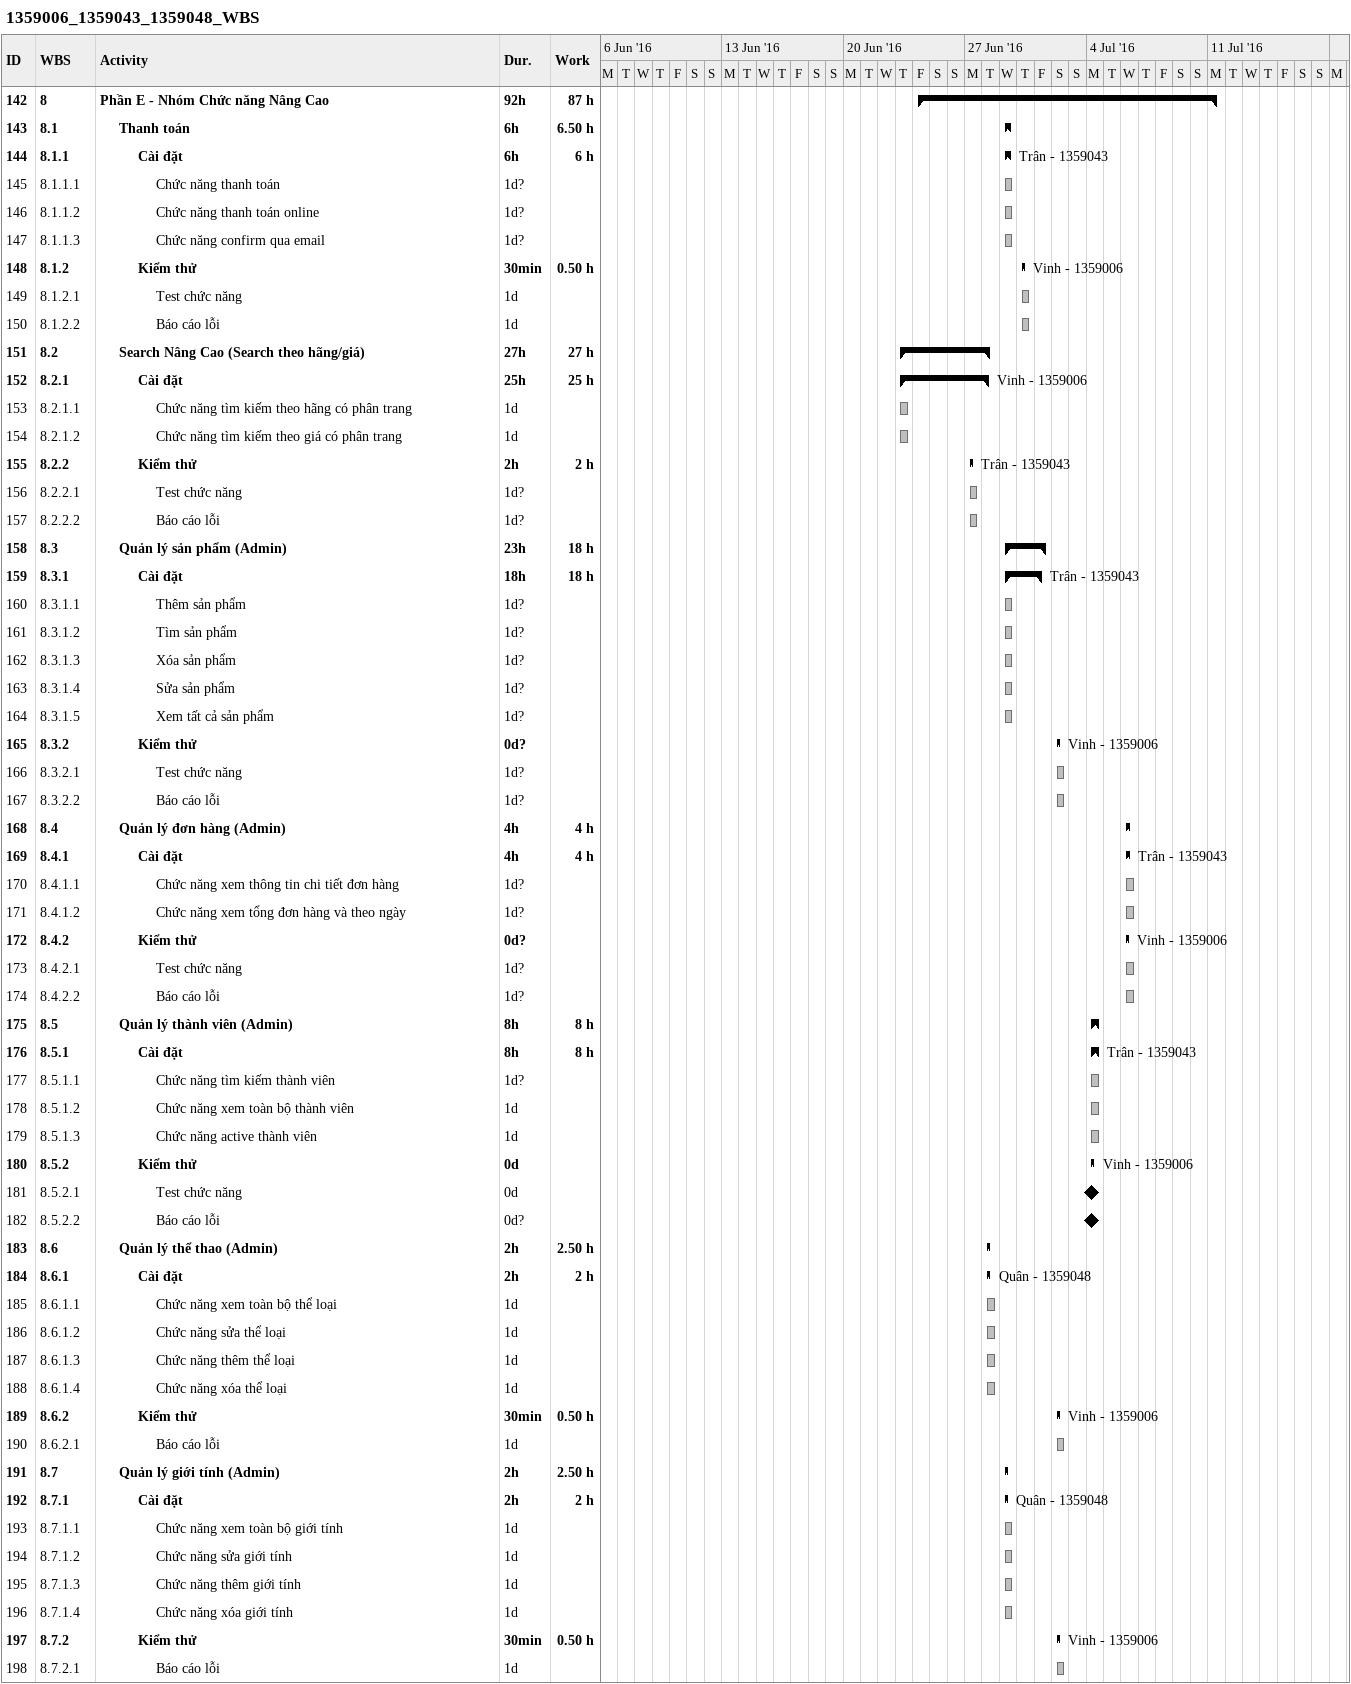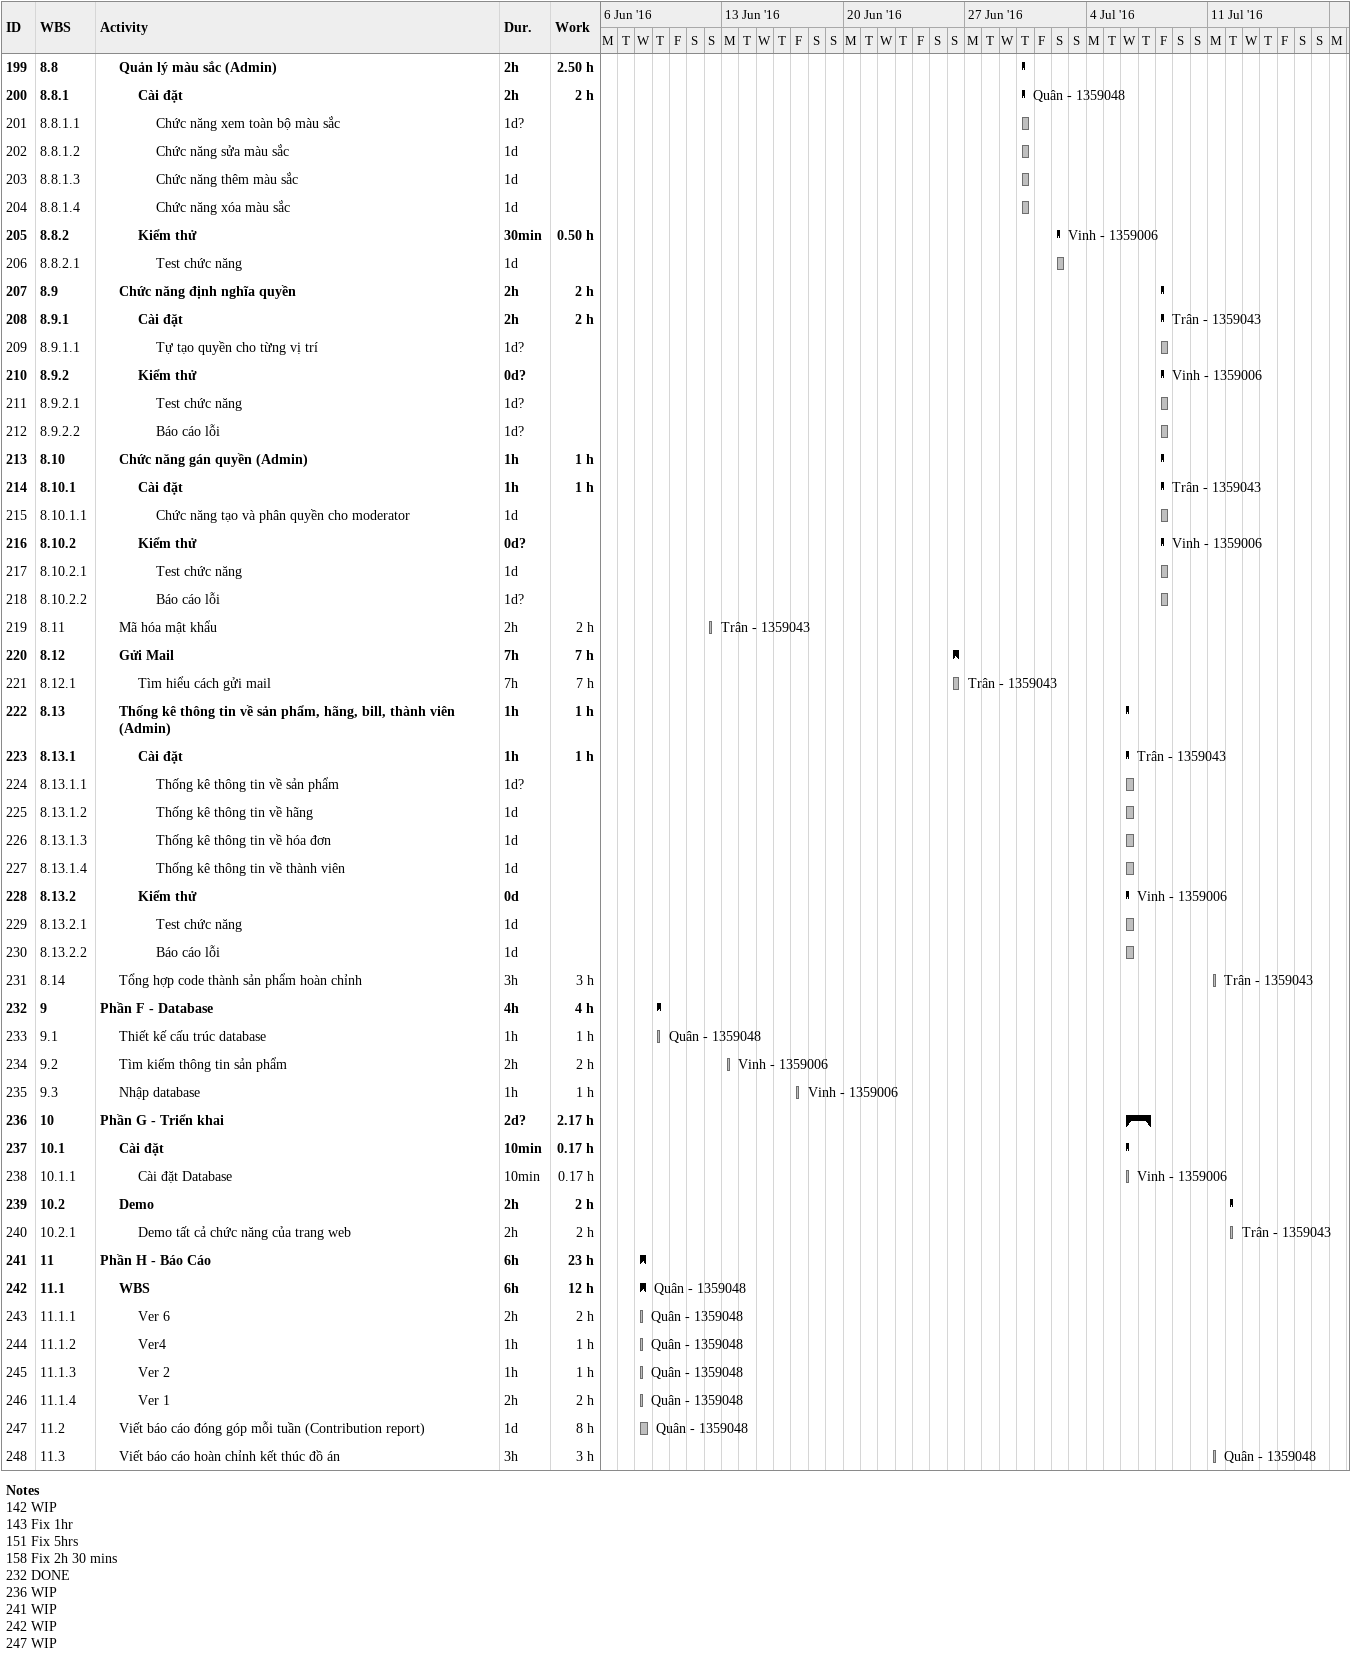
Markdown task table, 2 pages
1359006_1359043_1359048_WBS

| ID | WBS | Task | Duration | Start | Finish | Resources | Work (h) |
|---|---|---|---|---|---|---|---|
| 142 | 8 | **Phần E - Nhóm Chức năng Nâng Cao** | 92h | 2016-06-24 | 2016-07-11 |  | 87 |
| 143 | 8.1 | **Thanh toán** | 6h | 2016-06-29 | 2016-06-29 |  | 6.50 |
| 144 | 8.1.1 | **Cài đặt** | 6h | 2016-06-29 | 2016-06-29 | Trân - 1359043 | 6 |
| 145 | 8.1.1.1 | Chức năng thanh toán | 1d? | 2016-06-29 | 2016-06-29 |  |  |
| 146 | 8.1.1.2 | Chức năng thanh toán online | 1d? | 2016-06-29 | 2016-06-29 |  |  |
| 147 | 8.1.1.3 | Chức năng confirm qua email | 1d? | 2016-06-29 | 2016-06-29 |  |  |
| 148 | 8.1.2 | **Kiểm thử** | 30min | 2016-06-30 | 2016-06-30 | Vinh - 1359006 | 0.50 |
| 149 | 8.1.2.1 | Test chức năng | 1d | 2016-06-30 | 2016-06-30 |  |  |
| 150 | 8.1.2.2 | Báo cáo lỗi | 1d | 2016-06-30 | 2016-06-30 |  |  |
| 151 | 8.2 | **Search Nâng Cao (Search theo hãng/giá)** | 27h | 2016-06-23 | 2016-06-28 |  | 27 |
| 152 | 8.2.1 | **Cài đặt** | 25h | 2016-06-23 | 2016-06-28 | Vinh - 1359006 | 25 |
| 153 | 8.2.1.1 | Chức năng tìm kiếm theo hãng có phân trang | 1d | 2016-06-23 | 2016-06-23 |  |  |
| 154 | 8.2.1.2 | Chức năng tìm kiếm theo giá có phân trang | 1d | 2016-06-23 | 2016-06-23 |  |  |
| 155 | 8.2.2 | **Kiểm thử** | 2h | 2016-06-27 | 2016-06-27 | Trân - 1359043 | 2 |
| 156 | 8.2.2.1 | Test chức năng | 1d? | 2016-06-27 | 2016-06-27 |  |  |
| 157 | 8.2.2.2 | Báo cáo lỗi | 1d? | 2016-06-27 | 2016-06-27 |  |  |
| 158 | 8.3 | **Quản lý sản phẩm (Admin)** | 23h | 2016-06-29 | 2016-07-01 |  | 18 |
| 159 | 8.3.1 | **Cài đặt** | 18h | 2016-06-29 | 2016-07-01 | Trân - 1359043 | 18 |
| 160 | 8.3.1.1 | Thêm sản phẩm | 1d? | 2016-06-29 | 2016-06-29 |  |  |
| 161 | 8.3.1.2 | Tìm sản phẩm | 1d? | 2016-06-29 | 2016-06-29 |  |  |
| 162 | 8.3.1.3 | Xóa sản phẩm | 1d? | 2016-06-29 | 2016-06-29 |  |  |
| 163 | 8.3.1.4 | Sửa sản phẩm | 1d? | 2016-06-29 | 2016-06-29 |  |  |
| 164 | 8.3.1.5 | Xem tất cả sản phẩm | 1d? | 2016-06-29 | 2016-06-29 |  |  |
| 165 | 8.3.2 | **Kiểm thử** | 0d? | 2016-07-02 | 2016-07-02 | Vinh - 1359006 |  |
| 166 | 8.3.2.1 | Test chức năng | 1d? | 2016-07-02 | 2016-07-02 |  |  |
| 167 | 8.3.2.2 | Báo cáo lỗi | 1d? | 2016-07-02 | 2016-07-02 |  |  |
| 168 | 8.4 | **Quản lý đơn hàng (Admin)** | 4h | 2016-07-06 | 2016-07-06 |  | 4 |
| 169 | 8.4.1 | **Cài đặt** | 4h | 2016-07-06 | 2016-07-06 | Trân - 1359043 | 4 |
| 170 | 8.4.1.1 | Chức năng xem thông tin chi tiết đơn hàng | 1d? | 2016-07-06 | 2016-07-06 |  |  |
| 171 | 8.4.1.2 | Chức năng xem tổng đơn hàng và theo ngày | 1d? | 2016-07-06 | 2016-07-06 |  |  |
| 172 | 8.4.2 | **Kiểm thử** | 0d? | 2016-07-06 | 2016-07-06 | Vinh - 1359006 |  |
| 173 | 8.4.2.1 | Test chức năng | 1d? | 2016-07-06 | 2016-07-06 |  |  |
| 174 | 8.4.2.2 | Báo cáo lỗi | 1d? | 2016-07-06 | 2016-07-06 |  |  |
| 175 | 8.5 | **Quản lý thành viên (Admin)** | 8h | 2016-07-04 | 2016-07-04 |  | 8 |
| 176 | 8.5.1 | **Cài đặt** | 8h | 2016-07-04 | 2016-07-04 | Trân - 1359043 | 8 |
| 177 | 8.5.1.1 | Chức năng tìm kiếm thành viên | 1d? | 2016-07-04 | 2016-07-04 |  |  |
| 178 | 8.5.1.2 | Chức năng xem toàn bộ thành viên | 1d | 2016-07-04 | 2016-07-04 |  |  |
| 179 | 8.5.1.3 | Chức năng active thành viên | 1d | 2016-07-04 | 2016-07-04 |  |  |
| 180 | 8.5.2 | **Kiểm thử** | 0d | 2016-07-04 | 2016-07-04 | Vinh - 1359006 |  |
| 181 | 8.5.2.1 | Test chức năng | 0d | 2016-07-04 | 2016-07-04 |  |  |
| 182 | 8.5.2.2 | Báo cáo lỗi | 0d? | 2016-07-04 | 2016-07-04 |  |  |
| 183 | 8.6 | **Quản lý thể thao (Admin)** | 2h | 2016-06-28 | 2016-06-28 |  | 2.50 |
| 184 | 8.6.1 | **Cài đặt** | 2h | 2016-06-28 | 2016-06-28 | Quân - 1359048 | 2 |
| 185 | 8.6.1.1 | Chức năng xem toàn bộ thể loại | 1d | 2016-06-28 | 2016-06-28 |  |  |
| 186 | 8.6.1.2 | Chức năng sửa thể loại | 1d | 2016-06-28 | 2016-06-28 |  |  |
| 187 | 8.6.1.3 | Chức năng thêm thể loại | 1d | 2016-06-28 | 2016-06-28 |  |  |
| 188 | 8.6.1.4 | Chức năng xóa thể loại | 1d | 2016-06-28 | 2016-06-28 |  |  |
| 189 | 8.6.2 | **Kiểm thử** | 30min | 2016-07-02 | 2016-07-02 | Vinh - 1359006 | 0.50 |
| 190 | 8.6.2.1 | Báo cáo lỗi | 1d | 2016-07-02 | 2016-07-02 |  |  |
| 191 | 8.7 | **Quản lý giới tính (Admin)** | 2h | 2016-06-29 | 2016-06-29 |  | 2.50 |
| 192 | 8.7.1 | **Cài đặt** | 2h | 2016-06-29 | 2016-06-29 | Quân - 1359048 | 2 |
| 193 | 8.7.1.1 | Chức năng xem toàn bộ giới tính | 1d | 2016-06-29 | 2016-06-29 |  |  |
| 194 | 8.7.1.2 | Chức năng sửa giới tính | 1d | 2016-06-29 | 2016-06-29 |  |  |
| 195 | 8.7.1.3 | Chức năng thêm giới tính | 1d | 2016-06-29 | 2016-06-29 |  |  |
| 196 | 8.7.1.4 | Chức năng xóa giới tính | 1d | 2016-06-29 | 2016-06-29 |  |  |
| 197 | 8.7.2 | **Kiểm thử** | 30min | 2016-07-02 | 2016-07-02 | Vinh - 1359006 | 0.50 |
| 198 | 8.7.2.1 | Báo cáo lỗi | 1d | 2016-07-02 | 2016-07-02 |  |  |
| 199 | 8.8 | **Quản lý màu sắc (Admin)** | 2h | 2016-06-30 | 2016-06-30 |  | 2.50 |
| 200 | 8.8.1 | **Cài đặt** | 2h | 2016-06-30 | 2016-06-30 | Quân - 1359048 | 2 |
| 201 | 8.8.1.1 | Chức năng xem toàn bộ màu sắc | 1d? | 2016-06-30 | 2016-06-30 |  |  |
| 202 | 8.8.1.2 | Chức năng sửa màu sắc | 1d | 2016-06-30 | 2016-06-30 |  |  |
| 203 | 8.8.1.3 | Chức năng thêm màu sắc | 1d | 2016-06-30 | 2016-06-30 |  |  |
| 204 | 8.8.1.4 | Chức năng xóa màu sắc | 1d | 2016-06-30 | 2016-06-30 |  |  |
| 205 | 8.8.2 | **Kiểm thử** | 30min | 2016-07-02 | 2016-07-02 | Vinh - 1359006 | 0.50 |
| 206 | 8.8.2.1 | Test chức năng | 1d | 2016-07-02 | 2016-07-02 |  |  |
| 207 | 8.9 | **Chức năng định nghĩa quyền** | 2h | 2016-07-08 | 2016-07-08 |  | 2 |
| 208 | 8.9.1 | **Cài đặt** | 2h | 2016-07-08 | 2016-07-08 | Trân - 1359043 | 2 |
| 209 | 8.9.1.1 | Tự tạo quyền cho từng vị trí | 1d? | 2016-07-08 | 2016-07-08 |  |  |
| 210 | 8.9.2 | **Kiểm thử** | 0d? | 2016-07-08 | 2016-07-08 | Vinh - 1359006 |  |
| 211 | 8.9.2.1 | Test chức năng | 1d? | 2016-07-08 | 2016-07-08 |  |  |
| 212 | 8.9.2.2 | Báo cáo lỗi | 1d? | 2016-07-08 | 2016-07-08 |  |  |
| 213 | 8.10 | **Chức năng gán quyền (Admin)** | 1h | 2016-07-08 | 2016-07-08 |  | 1 |
| 214 | 8.10.1 | **Cài đặt** | 1h | 2016-07-08 | 2016-07-08 | Trân - 1359043 | 1 |
| 215 | 8.10.1.1 | Chức năng tạo và phân quyền cho moderator | 1d | 2016-07-08 | 2016-07-08 |  |  |
| 216 | 8.10.2 | **Kiểm thử** | 0d? | 2016-07-08 | 2016-07-08 | Vinh - 1359006 |  |
| 217 | 8.10.2.1 | Test chức năng | 1d | 2016-07-08 | 2016-07-08 |  |  |
| 218 | 8.10.2.2 | Báo cáo lỗi | 1d? | 2016-07-08 | 2016-07-08 |  |  |
| 219 | 8.11 | Mã hóa mật khẩu | 2h | 2016-06-12 | 2016-06-12 | Trân - 1359043 | 2 |
| 220 | 8.12 | **Gửi Mail** | 7h | 2016-06-26 | 2016-06-26 |  | 7 |
| 221 | 8.12.1 | Tìm hiểu cách gửi mail | 7h | 2016-06-26 | 2016-06-26 | Trân - 1359043 | 7 |
| 222 | 8.13 | **Thống kê thông tin về sản phẩm, hãng, bill, thành viên (Admin)** | 1h | 2016-07-06 | 2016-07-06 |  | 1 |
| 223 | 8.13.1 | **Cài đặt** | 1h | 2016-07-06 | 2016-07-06 | Trân - 1359043 | 1 |
| 224 | 8.13.1.1 | Thống kê thông tin về sản phẩm | 1d? | 2016-07-06 | 2016-07-06 |  |  |
| 225 | 8.13.1.2 | Thống kê thông tin về hãng | 1d | 2016-07-06 | 2016-07-06 |  |  |
| 226 | 8.13.1.3 | Thống kê thông tin về hóa đơn | 1d | 2016-07-06 | 2016-07-06 |  |  |
| 227 | 8.13.1.4 | Thống kê thông tin về thành viên | 1d | 2016-07-06 | 2016-07-06 |  |  |
| 228 | 8.13.2 | **Kiểm thử** | 0d | 2016-07-06 | 2016-07-06 | Vinh - 1359006 |  |
| 229 | 8.13.2.1 | Test chức năng | 1d | 2016-07-06 | 2016-07-06 |  |  |
| 230 | 8.13.2.2 | Báo cáo lỗi | 1d | 2016-07-06 | 2016-07-06 |  |  |
| 231 | 8.14 | Tổng hợp code thành sản phẩm hoàn chỉnh | 3h | 2016-07-11 | 2016-07-11 | Trân - 1359043 | 3 |
| 232 | 9 | **Phần F - Database** | 4h | 2016-06-09 | 2016-06-09 |  | 4 |
| 233 | 9.1 | Thiết kế cấu trúc database | 1h | 2016-06-09 | 2016-06-09 | Quân - 1359048 | 1 |
| 234 | 9.2 | Tìm kiếm thông tin sản phẩm | 2h | 2016-06-13 | 2016-06-13 | Vinh - 1359006 | 2 |
| 235 | 9.3 | Nhập database | 1h | 2016-06-17 | 2016-06-17 | Vinh - 1359006 | 1 |
| 236 | 10 | **Phần G - Triển khai** | 2d? | 2016-07-06 | 2016-07-07 |  | 2.17 |
| 237 | 10.1 | **Cài đặt** | 10min | 2016-07-06 | 2016-07-06 |  | 0.17 |
| 238 | 10.1.1 | Cài đặt Database | 10min | 2016-07-06 | 2016-07-06 | Vinh - 1359006 | 0.17 |
| 239 | 10.2 | **Demo** | 2h | 2016-07-12 | 2016-07-12 |  | 2 |
| 240 | 10.2.1 | Demo tất cả chức năng của trang web | 2h | 2016-07-12 | 2016-07-12 | Trân - 1359043 | 2 |
| 241 | 11 | **Phần H - Báo Cáo** | 6h | 2016-06-08 | 2016-06-08 |  | 23 |
| 242 | 11.1 | **WBS** | 6h | 2016-06-08 | 2016-06-08 | Quân - 1359048 | 12 |
| 243 | 11.1.1 | Ver 6 | 2h | 2016-06-08 | 2016-06-08 | Quân - 1359048 | 2 |
| 244 | 11.1.2 | Ver4 | 1h | 2016-06-08 | 2016-06-08 | Quân - 1359048 | 1 |
| 245 | 11.1.3 | Ver 2 | 1h | 2016-06-08 | 2016-06-08 | Quân - 1359048 | 1 |
| 246 | 11.1.4 | Ver 1 | 2h | 2016-06-08 | 2016-06-08 | Quân - 1359048 | 2 |
| 247 | 11.2 | Viết báo cáo đóng góp mỗi tuần (Contribution report) | 1d | 2016-06-08 | 2016-06-08 | Quân - 1359048 | 8 |
| 248 | 11.3 | Viết báo cáo hoàn chỉnh kết thúc đồ án | 3h | 2016-07-11 | 2016-07-11 | Quân - 1359048 | 3 |

Notes
- 142: WIP
- 143: Fix 1hr
- 151: Fix 5hrs
- 158: Fix 2h 30 mins
- 232: DONE
- 236: WIP
- 241: WIP
- 242: WIP
- 247: WIP
